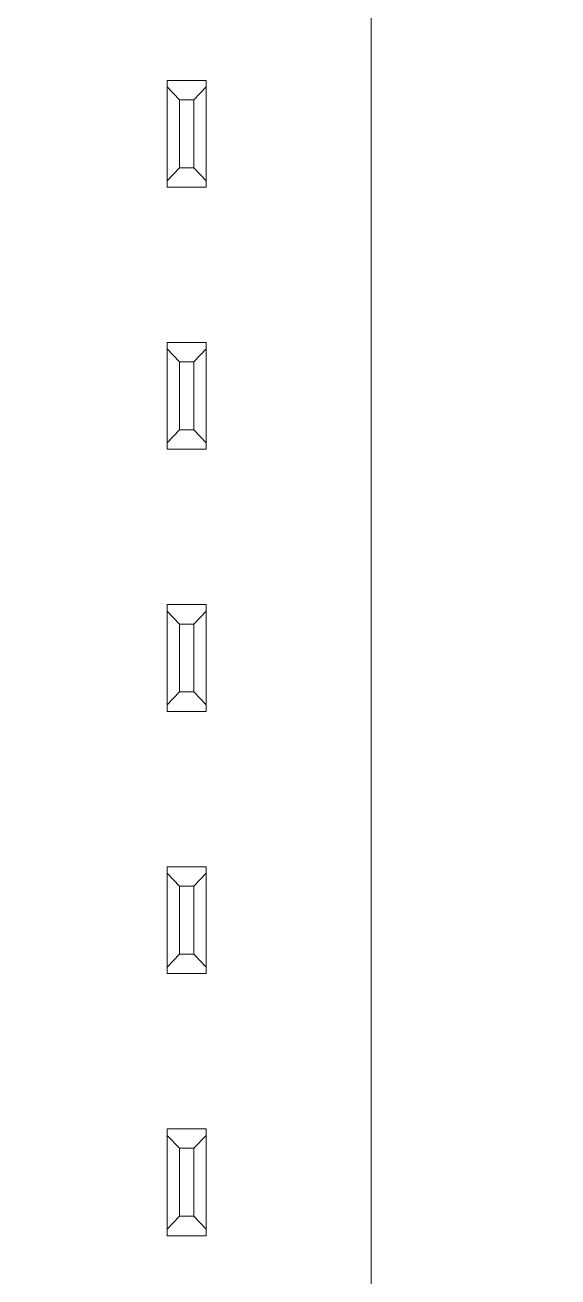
# Model space of a CAD drawing. Header units: millimetres. Extents: x 41350 to 54029, y 25852 to 34717.
# Drawn here: x 46953.99 to 46964.97, y 33478.45 to 33504.24 of the extents above; entities that cross this region are included whole.
import ezdxf

# ---------------------------------------------------------------- set-up
doc = ezdxf.new("R2010")
doc.units = ezdxf.units.MM
doc.set_wipeout_variables(frame=1)
doc.layers.add('! NO PLOT !', color=7, linetype='Continuous', true_color=0xff75dd, plot=False)
doc.layers.add('004-PI-DIN Šina', color=3, linetype='Continuous')
doc.layers.add('SI-ORMAR-Oprema', color=30, linetype='Continuous', lineweight=5)

# ---------------------------------------------------------------- blocks, each defined once
blk = doc.blocks.new('*U554')
at = {"layer": '004-PI-DIN Šina'}
for points, knots in [([(-160.223, -1.428), (-160.407, -1.391), (-160.79, -1.408), (-161.296, -1.709), (-161.502, -2.269), (-161.566, -2.814), (-161.561, -3.33), (-161.503, -3.792), (-161.359, -4.239), (-161.062, -4.567), (-160.607, -4.707), (-160.129, -4.702), (-159.708, -4.439), (-159.434, -3.938), (-159.358, -3.376), (-159.361, -2.727), (-159.431, -2.261), (-159.581, -1.871), (-159.817, -1.562), (-160.085, -1.456), (-160.223, -1.428)], [0, 0, 0, 0, 0.0625, 0.125, 0.1875, 0.25, 0.3125, 0.359375, 0.40625, 0.46875, 0.5, 0.5625, 0.625, 0.65625, 0.75, 0.8125, 0.875, 0.90625, 0.953125, 1, 1, 1, 1]), ([(-159.893, -2.074), (-159.958, -1.947), (-160.133, -1.748), (-160.503, -1.688), (-160.865, -1.795), (-161.126, -2.206), (-161.181, -2.704), (-161.187, -3.269), (-161.155, -3.762), (-160.948, -4.24), (-160.533, -4.436), (-160.087, -4.337), (-159.825, -3.956), (-159.757, -3.54), (-159.732, -3.115), (-159.741, -2.726), (-159.785, -2.374), (-159.844, -2.169), (-159.893, -2.074)], [0, 0, 0, 0, 0.0625, 0.109375, 0.15625, 0.21875, 0.3125, 0.375, 0.46875, 0.53125, 0.59375, 0.65625, 0.71875, 0.78125, 0.84375, 0.90625, 0.953125, 1, 1, 1, 1])]:
    blk.add_open_spline(points, degree=3, knots=knots, dxfattribs=at)
blk = doc.blocks.new('6ES7521-1BL00-0AB0')
blk.add_wipeout([(-17.4, 69.029), (17.4, 69.029), (17.4, -77.971), (-17.4, -77.971)]).dxf.layer = 'SI-ORMAR-Oprema'
blk.add_wipeout([(-17.4, 69.029), (17.4, 69.029), (17.4, -77.971), (-17.4, -77.971)]).dxf.layer = 'SI-ORMAR-Oprema'
at = {"layer": 'SI-ORMAR-Oprema'}
for p, q in [((-3.5, -51.671), (-3.5, 49.229)), ((-7.7, 4.229), (-6.9, 4.229)), ((-7.7, 4.095), (-7.7, 4.229)), ((-6.9, 4.229), (-6.9, 4.095)), ((-7.45, 3.829), (-7.7, 4.095)), ((-7.7, 2.162), (-7.7, 4.095)), ((-6.9, 4.095), (-7.15, 3.829)), ((-6.9, 4.095), (-6.9, 2.162)), ((-7.15, 3.829), (-7.45, 3.829)), ((-7.45, 3.829), (-7.45, 2.429)), ((-7.15, 2.429), (-7.15, 3.829)), ((-7.7, 2.162), (-7.45, 2.429)), ((-7.45, 2.429), (-7.15, 2.429)), ((-7.15, 2.429), (-6.9, 2.162)), ((-7.7, 2.029), (-7.7, 2.162)), ((-6.9, 2.162), (-6.9, 2.029)), ((-6.9, 2.029), (-7.7, 2.029)), ((-7.7, -1.171), (-6.9, -1.171)), ((-7.7, -1.305), (-7.7, -1.171)), ((-6.9, -1.171), (-6.9, -1.305)), ((-7.45, -1.571), (-7.7, -1.305)), ((-7.7, -3.238), (-7.7, -1.305)), ((-6.9, -1.305), (-7.15, -1.571)), ((-6.9, -1.305), (-6.9, -3.238)), ((-7.15, -1.571), (-7.45, -1.571)), ((-7.45, -1.571), (-7.45, -2.971)), ((-7.15, -2.971), (-7.15, -1.571)), ((-7.7, -3.238), (-7.45, -2.971)), ((-7.45, -2.971), (-7.15, -2.971)), ((-7.15, -2.971), (-6.9, -3.238)), ((-7.7, -3.371), (-7.7, -3.238)), ((-6.9, -3.238), (-6.9, -3.371)), ((-6.9, -3.371), (-7.7, -3.371)), ((-7.7, -6.571), (-6.9, -6.571)), ((-7.7, -6.705), (-7.7, -6.571)), ((-7.7, -8.638), (-7.7, -6.705)), ((-7.45, -6.971), (-7.7, -6.705)), ((-6.9, -6.705), (-7.15, -6.971)), ((-6.9, -6.571), (-6.9, -6.705)), ((-6.9, -6.705), (-6.9, -8.638)), ((-7.15, -6.971), (-7.45, -6.971)), ((-7.45, -6.971), (-7.45, -8.371)), ((-7.15, -8.371), (-7.15, -6.971)), ((-7.7, -8.638), (-7.45, -8.371)), ((-7.45, -8.371), (-7.15, -8.371)), ((-7.15, -8.371), (-6.9, -8.638)), ((-7.7, -8.771), (-7.7, -8.638)), ((-6.9, -8.638), (-6.9, -8.771)), ((-6.9, -8.771), (-7.7, -8.771)), ((-7.7, -11.971), (-6.9, -11.971)), ((-7.7, -12.105), (-7.7, -11.971)), ((-7.45, -12.371), (-7.7, -12.105)), ((-7.7, -14.038), (-7.7, -12.105)), ((-6.9, -12.105), (-7.15, -12.371)), ((-6.9, -11.971), (-6.9, -12.105)), ((-6.9, -12.105), (-6.9, -14.038)), ((-7.15, -12.371), (-7.45, -12.371)), ((-7.45, -12.371), (-7.45, -13.771)), ((-7.15, -13.771), (-7.15, -12.371)), ((-7.7, -14.038), (-7.45, -13.771)), ((-7.45, -13.771), (-7.15, -13.771)), ((-7.15, -13.771), (-6.9, -14.038)), ((-7.7, -14.171), (-7.7, -14.038)), ((-6.9, -14.171), (-7.7, -14.171)), ((-6.9, -14.038), (-6.9, -14.171)), ((-7.7, -17.371), (-6.9, -17.371)), ((-7.7, -17.505), (-7.7, -17.371)), ((-7.45, -17.771), (-7.7, -17.505)), ((-7.7, -19.438), (-7.7, -17.505)), ((-6.9, -17.505), (-7.15, -17.771)), ((-6.9, -17.371), (-6.9, -17.505)), ((-6.9, -17.505), (-6.9, -19.438)), ((-7.15, -17.771), (-7.45, -17.771)), ((-7.45, -17.771), (-7.45, -19.171)), ((-7.15, -19.171), (-7.15, -17.771)), ((-7.7, -19.438), (-7.45, -19.171)), ((-7.45, -19.171), (-7.15, -19.171)), ((-7.15, -19.171), (-6.9, -19.438)), ((-7.7, -19.571), (-7.7, -19.438)), ((-6.9, -19.571), (-7.7, -19.571)), ((-6.9, -19.438), (-6.9, -19.571))]:
    blk.add_line(p, q, dxfattribs=at)

msp = doc.modelspace()

# ---------------------------------------------------------------- block references
at = {"layer": '! NO PLOT !'}
msp.add_blockref('*U554', (47115.697, 33496.678), dxfattribs=at)

# ---------------------------------------------------------------- next in the draw order: block references
msp.add_blockref('6ES7521-1BL00-0AB0', (46964.62, 33498.868), dxfattribs=at)

doc.saveas('drawing.dxf')
